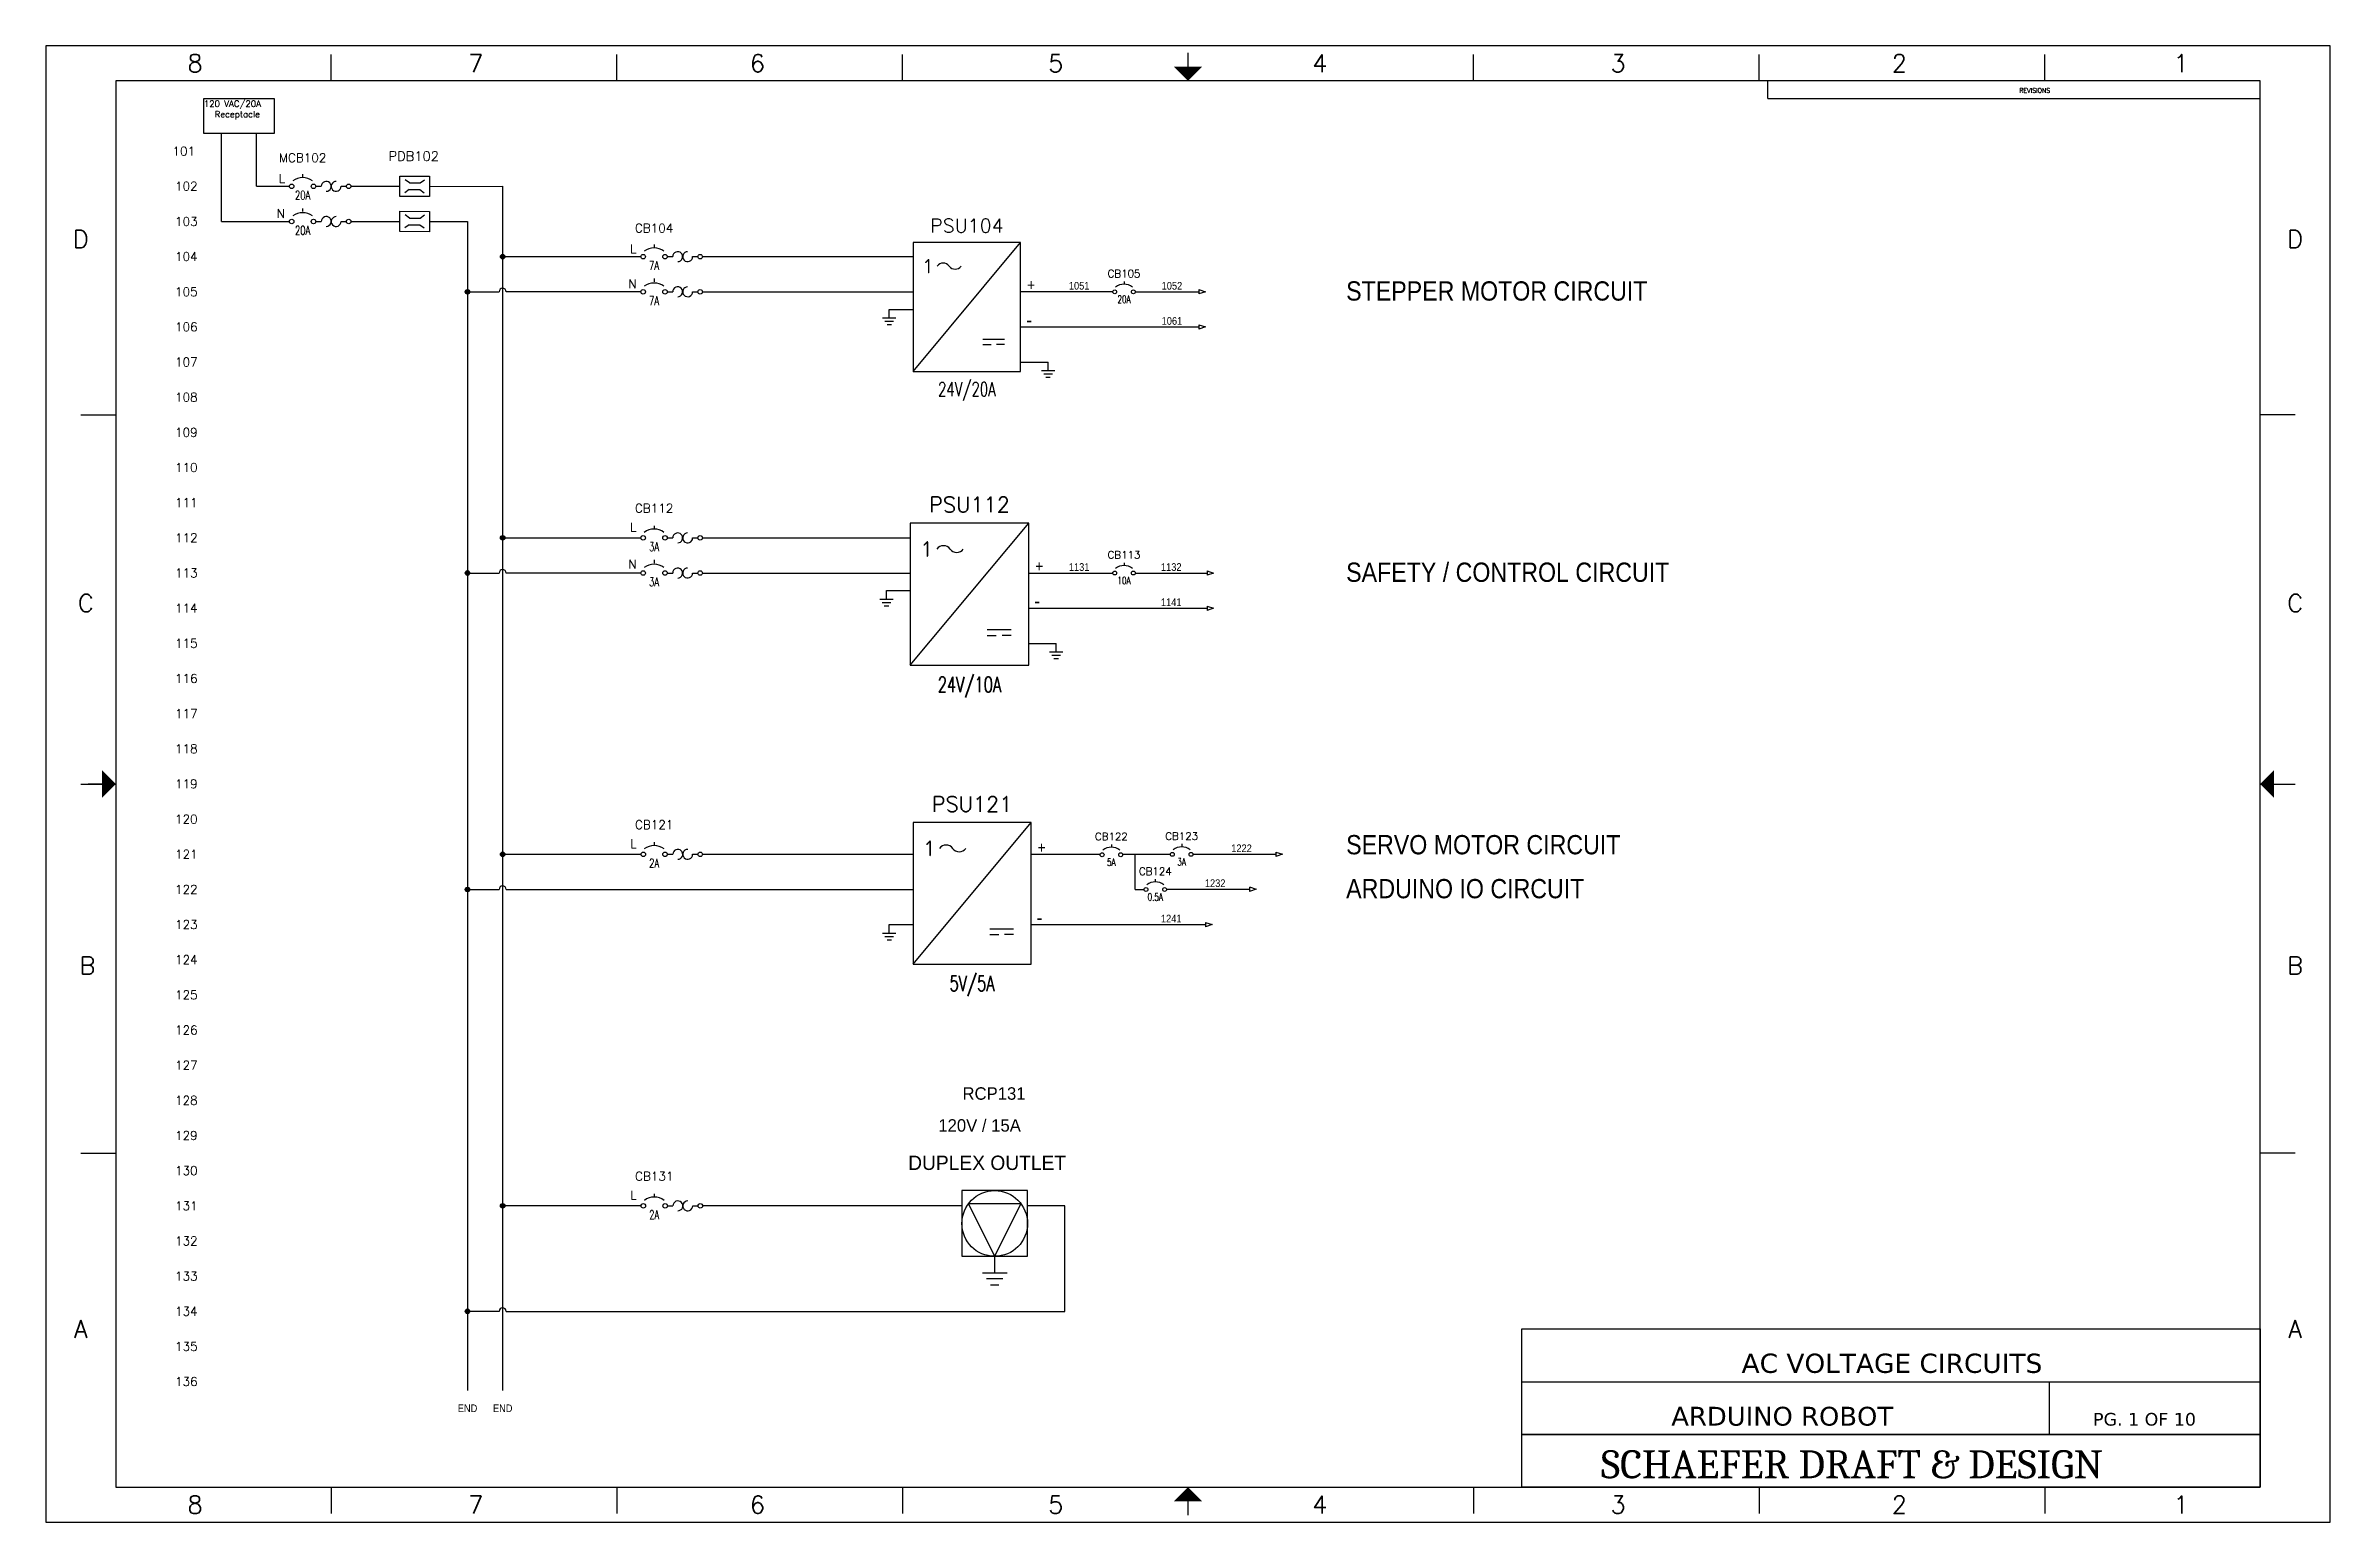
# Model space of a CAD drawing. Header units: inches. Extents: x 1.5 to 34, y 1.5 to 22.5.
import ezdxf
from ezdxf.enums import TextEntityAlignment as Align

# ---------------------------------------------------------------- set-up
doc = ezdxf.new("R2010")
doc.units = ezdxf.units.IN
doc.header["$MEASUREMENT"] = 0
doc.linetypes.add('HIDDEN2', pattern=[0.1875, 0.125, -0.0625])
for name, color, linetype in [('MISC', 7, 'Continuous'), ('PSYMS', 7, 'Continuous'), ('SYMS', 7, 'Continuous'), ('TAGS', 150, 'Continuous'), ('TERMS', 123, 'Continuous'), ('Title Block', 7, 'Continuous'), ('WIRES', 7, 'Continuous')]:
    doc.layers.add(name, color=color, linetype=linetype)
doc.styles.add('ACANSGDT', font='amgdt.shx')
doc.styles.add('AW_TAG', font='txt', dxfattribs={"width": 0.9, "height": 0.109375})
doc.styles.add('Roman', font='romans')
doc.styles.get("Standard").update_dxf_attribs({"font": 'cambriab.ttf'})
doc.styles.add('Textstil62', font='verdana.ttf')
doc.styles.add('WD', font='romans.shx')
doc.styles.add('WD_IEC', font='isocp2.shx', dxfattribs={"width": 0.9, "height": 4})

# ---------------------------------------------------------------- blocks, each defined once
blk = doc.blocks.new('ANSI_border_D')
blk.add_line((24.5, 20.25), (31.5, 20.25))
at = {"layer": 'Title Block'}
for p, q in [((0, 21), (0, 0)), ((32.5, 21), (0, 21)), ((4.062, 20.5), (4.062, 20.875)), ((8.125, 20.5), (8.125, 20.875)), ((12.187, 20.5), (12.187, 20.875)), ((16.25, 20.5), (16.25, 20.875)), ((20.312, 20.5), (20.312, 20.875)), ((24.375, 20.5), (24.375, 20.875)), ((28.437, 20.5), (28.437, 20.875)), ((32.5, 0), (32.5, 21)), ((32.5, 20.5), (32.5, 20.875)), ((1, 20.5), (1, 0.5)), ((31.5, 20.5), (1, 20.5)), ((24.5, 20.25), (24.5, 20.5)), ((31.5, 0.5), (31.5, 20.5)), ((0.5, 15.75), (1, 15.75)), ((32, 15.75), (31.5, 15.75)), ((0.5, 10.5), (1, 10.5)), ((31.5, 10.5), (32, 10.5)), ((0.5, 5.25), (1, 5.25)), ((32, 5.25), (31.5, 5.25)), ((1, 0.5), (31.5, 0.5)), ((4.062, 0.5), (4.062, 0.125)), ((8.125, 0.5), (8.125, 0.125)), ((12.187, 0.5), (12.187, 0.125)), ((16.25, 0.125), (16.25, 0.5)), ((20.312, 0.5), (20.312, 0.125)), ((24.375, 0.5), (24.375, 0.125)), ((28.437, 0.5), (28.437, 0.125)), ((32.5, 0.125), (32.5, 0.5)), ((0, 0), (32.5, 0))]:
    blk.add_line(p, q, dxfattribs=at)
at = {"layer": 'Title Block', "const_width": 0.02}
for points in [[(16.25, 20.9), (16.25, 20.7)], [(0.6, 10.5), (0.6, 10.5)], [(0.6, 10.5), (0.8, 10.5)], [(31.9, 10.5), (31.9, 10.5)], [(16.25, 0.1), (16.25, 0.3)]]:
    blk.add_lwpolyline(points, dxfattribs=at)
at = {"layer": 'Title Block'}
for points in [[(16.05, 20.7), (16.45, 20.7), (16.25, 20.5)], [(0.8, 10.3), (0.8, 10.7), (1, 10.5)], [(31.7, 10.3), (31.7, 10.7), (31.5, 10.5)], [(16.05, 0.3), (16.45, 0.3), (16.25, 0.5)]]:
    blk.add_solid(points, dxfattribs=at)
at = {"layer": 'Title Block', "style": 'Roman'}
for s, p in [('8', (2.125, 20.75)), ('7', (6.119, 20.75)), ('6', (10.125, 20.75)), ('5', (14.369, 20.75)), ('4', (18.125, 20.75)), ('3', (22.369, 20.75)), ('2', (26.369, 20.75)), ('1', (30.375, 20.75)), ('D', (0.5, 18.25)), ('D', (32, 18.25)), ('C', (0.571, 13.073)), ('C', (32, 13.073)), ('B', (0.595, 7.919)), ('B', (32, 7.919)), ('A', (0.5, 2.75)), ('A', (32, 2.75)), ('8', (2.125, 0.25)), ('7', (6.119, 0.25)), ('6', (10.125, 0.25)), ('5', (14.369, 0.25)), ('4', (18.125, 0.25)), ('3', (22.369, 0.25)), ('2', (26.369, 0.25)), ('1', (30.375, 0.25))]:
    blk.add_text(s, height=0.25, dxfattribs=at).set_placement(p, align=Align.MIDDLE_CENTER)
blk.add_text('REVISIONS', height=0.065, dxfattribs=at).set_placement((28.075, 20.332))
blk = doc.blocks.new('WD_MLRH')
at = {"style": 'WD'}
blk.add_attdef('RUNGFIRST', text='', height=0.125, dxfattribs=at).set_placement((-0.25, 0), align=Align.MIDDLE_RIGHT)
at = {"style": 'WD', "flags": 1}
for tag, p in [('RUNGHORV', (-0.25, -0.127)), ('WIREMODE', (-0.25, -0.281)), ('RUNGDIST', (-0.25, -0.2)), ('RUNGCNT', (-0.25, -0.237)), ('RUNGINC', (-0.25, -0.163)), ('WIREFMT', (-0.25, -0.321)), ('WIRE-START', (-0.25, -0.356)), ('WIRE-GSUF', (-0.25, -0.396)), ('PH3SPACE', (-0.25, -0.437))]:
    blk.add_attdef(tag, text='', height=0.025, dxfattribs=at).set_placement(p, align=Align.RIGHT)
blk = doc.blocks.new('HCB11TH')
for p, q in [((0, 0.173), (0, 0.126)), ((0.188, 0), (0.266, 0)), ((0.547, 0), (0.623, 0))]:
    blk.add_line(p, q)
for centre in [(-0.155, 0), (0.155, 0), (0.655, 0)]:
    blk.add_circle(centre, 0.0322)
for centre, radius, start, end in [((0, -0.109), 0.234, 53.1301, 126.8699), ((0.336, 0), 0.0703, 270.001, 180.002), ((0.477, 0), 0.0703, 90, 0.001)]:
    blk.add_arc(centre, radius, start, end)
at = {"style": 'WD', "width": 0.7}
for tag, p in [('INST', (-0.653, 0.431)), ('LOC', (-0.484, 0.431)), ('DESC1', (-0.327, 0.431)), ('DESC2', (-0.171, 0.431))]:
    blk.add_attdef(tag, text='', height=0.125, rotation=90, dxfattribs=at).set_placement(p, align=Align.CENTER)
at = {"style": 'WD'}
blk.add_attdef('TAG1', text='', height=0.125, rotation=90, dxfattribs=at).set_placement((-0.015, 0.421), align=Align.CENTER)
for tag, p, height, flags in [('X4TERM01', (-0.188, 0), 0.0125, 1), ('X2LINK', (0, 0.219), 0.01, 1), ('X8LINK', (0, 0), 0.01, 1), ('FAMILY', (0.205, 0.152), 0.01, 9), ('X1TERM02', (0.688, 0), 0.0125, 1)]:
    blk.add_attdef(tag, p, '', height=height, dxfattribs=dict(at, flags=flags))
at = {"linetype": 'Continuous', "style": 'WD', "flags": 9}
for tag, p in [('ASSYCODE', (0.219, 0.062)), ('MFG', (0.228, 0.089)), ('CAT', (0.23, 0.108))]:
    blk.add_attdef(tag, text='', height=0.01, dxfattribs=at).set_placement(p, align=Align.CENTER)
at = {"linetype": 'Continuous', "style": 'WD', "flags": 8}
blk.add_attdef('TERM01', text='', height=0.125, rotation=90, dxfattribs=at).set_placement((-0.361, 0.041), align=Align.TOP_RIGHT)
at = {"style": 'WD', "width": 0.7}
for tag, p in [('RATING1', (0, -0.188)), ('XREF', (0, -0.344))]:
    blk.add_attdef(tag, text='', height=0.125, dxfattribs=at).set_placement(p, align=Align.CENTER)
at = {"linetype": 'Continuous', "style": 'WD', "flags": 8}
blk.add_attdef('TERM02', text='', height=0.125, dxfattribs=at).set_placement((0.75, -0.031), align=Align.TOP_LEFT)
blk = doc.blocks.new('HCB21TH')
at = {"linetype": 'HIDDEN2'}
blk.add_line((0, 0.187), (0, 0.141), dxfattribs=at)
for p, q in [((0.188, 0), (0.266, 0)), ((0.547, 0), (0.623, 0))]:
    blk.add_line(p, q)
for centre in [(-0.155, 0), (0.155, 0), (0.655, 0)]:
    blk.add_circle(centre, 0.0322)
for centre, radius, start, end in [((0, -0.109), 0.234, 53.1301, 126.8699), ((0.336, 0), 0.0703, 270.001, 180.002), ((0.477, 0), 0.0703, 90, 0.001)]:
    blk.add_arc(centre, radius, start, end)
at = {"style": 'WD', "width": 0.7}
for tag, p in [('INST', (0, 0.863)), ('DESC1', (0, 0.537)), ('LOC', (0, 0.693)), ('DESC2', (0, 0.38)), ('RATING1', (0, -0.188)), ('XREF', (0, -0.344))]:
    blk.add_attdef(tag, text='', height=0.125, dxfattribs=at).set_placement(p, align=Align.CENTER)
at = {"style": 'WD'}
blk.add_attdef('TAG2', text='', height=0.125, dxfattribs=at).set_placement((0, 0.224), align=Align.CENTER)
for tag, p, height, flags in [('X4TERM01', (-0.188, 0), 0.0125, 1), ('X2LINK', (0, 0.219), 0.01, 1), ('X8LINK', (0, 0), 0.01, 1), ('FAMILY', (0.054, 0.183), 0.01, 9), ('CONTACT', (0.054, 0.163), 0.01, 9), ('X1TERM02', (0.688, 0), 0.0125, 1)]:
    blk.add_attdef(tag, p, '', height=height, dxfattribs=dict(at, flags=flags))
at = {"linetype": 'Continuous', "style": 'WD', "flags": 8}
blk.add_attdef('TERM01', text='', height=0.125, dxfattribs=at).set_placement((-0.25, -0.031), align=Align.TOP_RIGHT)
blk.add_attdef('TERM02', text='', height=0.125, dxfattribs=at).set_placement((0.75, -0.031), align=Align.TOP_LEFT)
blk = doc.blocks.new('HPW1_1PH')
for p, q in [((0, -0.967), (0.967, 0.193)), ((0.629, -0.677), (0.823, -0.677)), ((0.629, -0.725), (0.702, -0.725)), ((0.823, -0.725), (0.75, -0.725))]:
    blk.add_line(p, q)
blk.add_lwpolyline([(0.967, 0.193), (0, 0.193), (0, -0.967), (0.967, -0.967)], close=True)
for centre, start, end in [((0.271, -0.06), 36.8699, 143.1301), ((0.379, 0.021), 216.8699, 323.1301)]:
    blk.add_arc(centre, 0.0677, start, end)
at = {"style": 'WD_IEC'}
blk.add_text('1', height=0.13, dxfattribs=at).set_placement((0.163, -0.019), align=Align.MIDDLE_RIGHT)
at = {"style": 'WD', "width": 0.7}
for tag, p in [('INST', (0.484, 0.656)), ('LOC', (0.484, 0.469)), ('RATING1', (0.484, -1.188)), ('DESC1', (0.484, -1.375)), ('DESC2', (0.484, -1.562)), ('DESC3', (0.484, -1.75))]:
    blk.add_attdef(tag, text='', height=0.125, dxfattribs=at).set_placement(p, align=Align.CENTER)
at = {"style": 'WD'}
blk.add_attdef('TAG1', text='', height=0.125, dxfattribs=at).set_placement((0.484, 0.281), align=Align.CENTER)
at = {"style": 'WD', "flags": 8}
for tag, p in [('TERM01', (-0.062, 0.062)), ('TERM02', (-0.062, -0.325)), ('TERM03', (-0.062, -0.712))]:
    blk.add_attdef(tag, text='', height=0.125, dxfattribs=at).set_placement(p, align=Align.RIGHT)
at = {"style": 'WD'}
for tag, p, height, flags in [('X4TERM01', (0, 0), 0.0193, 1), ('X1TERM04', (0.967, -0.193), 0.0193, 1), ('TERM04', (1.014, -0.132), 0.125, 8), ('X4TERM02', (0, -0.387), 0.0193, 1), ('TERM05', (1.014, -0.519), 0.125, 8), ('X1TERM05', (0.967, -0.58), 0.0193, 1), ('X4TERM03', (0, -0.774), 0.0193, 1)]:
    blk.add_attdef(tag, p, '', height=height, dxfattribs=dict(at, flags=flags))
at = {"style": 'WD', "flags": 9}
for tag, p in [('ASSYCODE', (0.484, 0.114)), ('FAMILY', (0.484, 0.09)), ('MFG', (0.484, 0.16)), ('CAT', (0.484, 0.138))]:
    blk.add_attdef(tag, text='', height=0.0155, dxfattribs=at).set_placement(p, align=Align.CENTER)
blk = doc.blocks.new('HA1X1')
for p, q in [((-0.09375, 0.03125), (0, 0)), ((0, 0), (-0.09375, -0.03125))]:
    blk.add_line(p, q)
at = {"style": 'WD', "flags": 1}
blk.add_attdef('X4TERM01', (0, 0), '', height=0.01, dxfattribs=at)
at = {"style": 'WD', "width": 0.9}
blk.add_attdef('DESC1', (0.1, 0.0406), '', height=0.125, dxfattribs=at)
blk.add_attdef('DESC2', text='', height=0.125, dxfattribs=at).set_placement((0.1, -0.025), align=Align.TOP_LEFT)
blk = doc.blocks.new('HGND2')
for p, q in [((0.125, 0), (0, 0)), ((0.125, 0.09375), (0.125, -0.09375)), ((0.171875, 0.0625), (0.171875, -0.0625)), ((0.21875, 0.03125), (0.21875, -0.03125))]:
    blk.add_line(p, q)
at = {"style": 'WD', "width": 0.8}
for tag, p in [('INST', (0.25, 0.3125)), ('TAG1', (0.25, 0)), ('LOC', (0.25, 0.15625)), ('DESC1', (0.25, -0.15625)), ('DESC2', (0.25, -0.3125))]:
    blk.add_attdef(tag, text='', height=0.125, dxfattribs=at).set_placement(p, align=Align.MIDDLE_LEFT)
at = {"style": 'WD', "flags": 1}
for tag in ['ASSYCODE', 'CAT', 'X4TERM01', 'MFG', 'FAMILY']:
    blk.add_attdef(tag, (0, 0), '', height=0.01, dxfattribs=at)
blk = doc.blocks.new('HCB1')
blk.add_line((0, 0.173), (0, 0.126))
for centre in [(-0.155, 0), (0.155, 0)]:
    blk.add_circle(centre, 0.0322)
blk.add_arc((0, -0.109), 0.234, 53.1301, 126.8699)
at = {"style": 'WD', "width": 0.7}
for tag, p in [('INST', (0, 0.826)), ('LOC', (0, 0.656)), ('DESC1', (0, 0.5)), ('DESC2', (0, 0.344)), ('RATING1', (0, -0.188)), ('XREF', (0, -0.344))]:
    blk.add_attdef(tag, text='', height=0.125, dxfattribs=at).set_placement(p, align=Align.CENTER)
at = {"style": 'WD'}
blk.add_attdef('TAG1', text='', height=0.125, dxfattribs=at).set_placement((0, 0.188), align=Align.CENTER)
for tag, p, height, flags in [('X4TERM01', (-0.188, 0), 0.0125, 1), ('X1TERM02', (0.188, 0), 0.0125, 1), ('FAMILY', (0.205, 0.152), 0.01, 9), ('CONTACT', (0.205, 0.133), 0.01, 9)]:
    blk.add_attdef(tag, p, '', height=height, dxfattribs=dict(at, flags=flags))
for tag, p in [('X2LINK', (0, 0.219)), ('X8LINK', (0, 0))]:
    blk.add_attdef(tag, p, '', height=0.01, dxfattribs=at)
at = {"linetype": 'Continuous', "style": 'WD', "flags": 9}
for tag, p in [('ASSYCODE', (0.219, 0.062)), ('MFG', (0.228, 0.089)), ('CAT', (0.23, 0.108))]:
    blk.add_attdef(tag, text='', height=0.01, dxfattribs=at).set_placement(p, align=Align.CENTER)
at = {"linetype": 'Continuous', "style": 'WD', "flags": 8}
blk.add_attdef('TERM01', text='', height=0.125, dxfattribs=at).set_placement((-0.25, -0.031), align=Align.TOP_RIGHT)
blk.add_attdef('TERM02', text='', height=0.125, dxfattribs=at).set_placement((0.25, -0.031), align=Align.TOP_LEFT)
blk = doc.blocks.new('VGND2')
for p, q in [((0, -0.125), (0, 0)), ((0.09375, -0.125), (-0.09375, -0.125)), ((-0.0625, -0.171875), (0.0625, -0.171875)), ((-0.03125, -0.21875), (0.03125, -0.21875))]:
    blk.add_line(p, q)
at = {"style": 'WD', "width": 0.8}
for tag, p in [('INST', (0.15625, 0.125)), ('LOC', (0.15625, -0.03125)), ('TAG1', (0.15625, -0.1875)), ('DESC1', (0.15625, -0.34375)), ('DESC2', (0.15625, -0.5))]:
    blk.add_attdef(tag, text='', height=0.125, dxfattribs=at).set_placement(p, align=Align.MIDDLE_LEFT)
at = {"style": 'WD', "flags": 1}
for tag in ['ASSYCODE', 'X2TERM01', 'CAT', 'FAMILY', 'MFG']:
    blk.add_attdef(tag, (0, 0), '', height=0.01, dxfattribs=at)

msp = doc.modelspace()

# ---------------------------------------------------------------- hatches: boundary and pattern name
at = {"layer": 'PSYMS'}
h = msp.add_hatch(color=256, dxfattribs=at)
h.dxf.hatch_style = 1
edge = h.paths.add_edge_path()
edge.add_ellipse((8, 19.5), major_axis=(0, 0.0322), ratio=1, start_angle=0, end_angle=360)
h = msp.add_hatch(color=256, dxfattribs=at)
h.dxf.hatch_style = 1
edge = h.paths.add_edge_path()
edge.add_ellipse((7.5, 19), major_axis=(0, 0.0322), ratio=1, start_angle=0, end_angle=360)
h = msp.add_hatch(color=256, dxfattribs=at)
h.dxf.hatch_style = 1
edge = h.paths.add_edge_path()
edge.add_ellipse((8, 15.5), major_axis=(0, 0.0322), ratio=1, start_angle=0, end_angle=360)
h = msp.add_hatch(color=256, dxfattribs=at)
h.dxf.hatch_style = 1
edge = h.paths.add_edge_path()
edge.add_ellipse((7.5, 15), major_axis=(0, 0.0322), ratio=1, start_angle=0, end_angle=360)
h = msp.add_hatch(color=256, dxfattribs=at)
h.dxf.hatch_style = 1
edge = h.paths.add_edge_path()
edge.add_ellipse((8, 11), major_axis=(0, 0.0322), ratio=1, start_angle=0, end_angle=360)
h = msp.add_hatch(color=256, dxfattribs=at)
h.dxf.hatch_style = 1
edge = h.paths.add_edge_path()
edge.add_ellipse((7.5, 10.5), major_axis=(0, 0.0322), ratio=1, start_angle=270, end_angle=360)
edge.add_ellipse((7.5, 10.5), major_axis=(0, 0.0322), ratio=1, start_angle=0, end_angle=180)
edge.add_ellipse((7.5, 10.5), major_axis=(0, 0.0322), ratio=1, start_angle=180, end_angle=270)
h = msp.add_hatch(color=256, dxfattribs=at)
h.dxf.hatch_style = 1
edge = h.paths.add_edge_path()
edge.add_ellipse((8, 6), major_axis=(0, 0.0322), ratio=1, start_angle=0, end_angle=360)
h = msp.add_hatch(color=256, dxfattribs=at)
h.dxf.hatch_style = 1
edge = h.paths.add_edge_path()
edge.add_ellipse((7.5, 4.5), major_axis=(0, 0.0322), ratio=1, start_angle=180, end_angle=360)
edge.add_ellipse((7.5, 4.5), major_axis=(0, 0.0322), ratio=1, start_angle=0, end_angle=180)

# ---------------------------------------------------------------- linework, layer by layer
at = {"lineweight": -3}
for p, q in [((15, 5.283), (14.626, 6.03)), ((15.374, 6.03), (14.626, 6.03)), ((15, 5.283), (15.374, 6.03))]:
    msp.add_line(p, q, dxfattribs=at)
msp.add_lwpolyline([(14.533, 5.283), (15.467, 5.283), (15.467, 6.217), (14.533, 6.217)], close=True, dxfattribs=at)
msp.add_circle((15, 5.75), 0.467, dxfattribs=at)
at = {"layer": 'PSYMS'}
for p, q in [((4, 20), (4, 21.25)), ((4.5, 20.5), (4.5, 21.25)), ((4.5, 20.5), (4.968, 20.5)), ((5.843, 20.5), (6.54, 20.5)), ((6.675, 20.548), (6.612, 20.593)), ((6.675, 20.548), (6.825, 20.548)), ((6.825, 20.548), (6.888, 20.593)), ((6.96, 20.499), (8, 20.5)), ((8, 20.5), (8, 6.032)), ((6.672, 20.453), (6.609, 20.408)), ((6.672, 20.453), (6.822, 20.453)), ((6.822, 20.453), (6.884, 20.408)), ((4, 20), (4.968, 20)), ((5.843, 20), (6.54, 20.001)), ((6.672, 19.953), (6.609, 19.908)), ((6.675, 20.048), (6.612, 20.093)), ((6.672, 19.953), (6.822, 19.953)), ((6.675, 20.048), (6.825, 20.048)), ((6.822, 19.953), (6.884, 19.908)), ((6.825, 20.048), (6.888, 20.093)), ((6.96, 20), (7.5, 20)), ((7.5, 20), (7.5, 10.532)), ((8.032, 19.5), (9.968, 19.5)), ((10.843, 19.5), (13.838, 19.5)), ((7.532, 19), (7.95, 19)), ((9.968, 19), (8.05, 19)), ((10.843, 19), (13.838, 19)), ((16.68, 19), (15.369, 19)), ((17, 19), (17.906, 19)), ((17.906, 19.031), (17.906, 18.969)), ((13.5, 18.75), (13.838, 18.75)), ((17.906, 18.531), (17.906, 18.469)), ((15.369, 18.5), (17.906, 18.5)), ((15.369, 18), (15.76, 18)), ((8.032, 15.5), (9.968, 15.5)), ((10.843, 15.5), (13.799, 15.5)), ((7.532, 15), (7.95, 15)), ((9.968, 15), (8.05, 15)), ((10.843, 15), (13.799, 15)), ((15.485, 15), (16.68, 15)), ((17, 15), (18.022, 15)), ((18.022, 15.031), (18.022, 14.969)), ((13.461, 14.75), (13.799, 14.75)), ((15.485, 14.5), (18.022, 14.5)), ((18.022, 14.531), (18.022, 14.469)), ((15.485, 14), (15.875, 14)), ((8.032, 11), (9.968, 11)), ((10.843, 11), (13.838, 11)), ((15.518, 11), (16.5, 11)), ((16.82, 11), (17.5, 11)), ((17, 10.5), (17, 11)), ((17.82, 11), (19, 11)), ((19, 11.031), (19, 10.969)), ((7.5, 10.468), (7.5, 4.532)), ((7.532, 10.5), (7.95, 10.5)), ((8.05, 10.5), (13.838, 10.5)), ((17, 10.5), (17.125, 10.5)), ((17.446, 10.504), (18.625, 10.504)), ((18.625, 10.535), (18.625, 10.473)), ((13.5, 10), (13.838, 10)), ((15.518, 10), (18, 10)), ((18, 10.031), (18, 9.969)), ((8, 5.968), (8, 3.375)), ((9.97, 6), (8.032, 6)), ((14.533, 6), (10.845, 6)), ((16, 6), (15.467, 6)), ((16, 4.5), (16, 6)), ((7.5, 4.468), (7.5, 3.375)), ((7.95, 4.5), (7.532, 4.5)), ((8.05, 4.5), (16, 4.5)), ((22.5, 3.5), (33, 3.5)), ((30, 3.5), (30, 2.75))]:
    msp.add_line(p, q, dxfattribs=at)
for points in [[(3.75, 21.75), (4.75, 21.75), (4.75, 21.25), (3.75, 21.25)], [(6.54, 20.646), (6.96, 20.644), (6.96, 20.354), (6.54, 20.356)], [(6.54, 20.146), (6.96, 20.144), (6.96, 19.854), (6.54, 19.856)], [(33, 2.75), (22.5, 2.75), (22.5, 4.25), (33, 4.25)], [(22.5, 2.75), (33, 2.75), (33, 2), (22.5, 2)]]:
    msp.add_lwpolyline(points, close=True, dxfattribs=at)
for centre in [(8, 19.5), (7.5, 19), (8, 15.5), (7.5, 15), (8, 11), (7.5, 10.5), (8, 6), (7.5, 4.5)]:
    msp.add_ellipse(centre, major_axis=(0, 0.0322), ratio=1, dxfattribs=at)
at = {"layer": 'WIRES'}
for centre, start in [((8, 19), 0), ((8, 15), 0), ((8, 10.5), 0), ((8, 4.5), 360)]:
    msp.add_arc(centre, 0.05, start, 180, dxfattribs=at)

# ---------------------------------------------------------------- block references
msp.add_blockref('ANSI_border_D', (1.5, 1.5))
msp.add_blockref('WD_MLRH', (3.875, 21)).add_auto_attribs({'RUNGFIRST': '101'})
at = {"xscale": -1.868805735706986, "yscale": 1.868805735706986, "zscale": 1.868805735706986, "rotation": 0.1629622406861131}
msp.add_blockref('VGND2', (15, 5.283), dxfattribs=at)
at = {"layer": 'PSYMS', "rotation": 270}
for p in [(13.5, 18.75), (15.76, 18), (13.461, 14.75), (15.875, 14), (13.5, 10)]:
    msp.add_blockref('HGND2', p, dxfattribs=at)
at = {"layer": 'SYMS'}
ref = msp.add_blockref('HCB11TH', (5.155, 20.5), dxfattribs=at)
ref.add_attrib('RATING1', '20A', dxfattribs={"layer": 'MISC', "height": 0.125, "style": 'WD', "width": 0.7}).set_placement((5.155, 20.312), align=Align.CENTER)
ref.add_attrib('TERM01', 'L', dxfattribs={"layer": 'TERMS', "linetype": 'Continuous', "height": 0.125, "style": 'WD', "flags": 8}).set_placement((4.905, 20.674), align=Align.TOP_RIGHT)
ref.add_attrib('TAG1', 'MCB102', dxfattribs={"layer": 'TAGS', "color": 0, "height": 0.125, "style": 'WD'}).set_placement((5.155, 20.844), align=Align.CENTER)
ref = msp.add_blockref('HCB21TH', (5.155, 20), dxfattribs=at)
ref.add_attrib('RATING1', '20A', dxfattribs={"layer": 'MISC', "height": 0.125, "style": 'WD', "width": 0.7}).set_placement((5.155, 19.812), align=Align.CENTER)
ref.add_attrib('TERM01', 'N', dxfattribs={"layer": 'TERMS', "linetype": 'Continuous', "height": 0.125, "style": 'WD', "flags": 8}).set_placement((4.905, 20.176), align=Align.TOP_RIGHT)
ref = msp.add_blockref('HCB11TH', (10.155, 19.5), dxfattribs=at)
ref.add_attrib('RATING1', '7A', dxfattribs={"layer": 'MISC', "height": 0.125, "style": 'WD', "width": 0.7}).set_placement((10.155, 19.312), align=Align.CENTER)
ref.add_attrib('TERM01', 'L', dxfattribs={"layer": 'TERMS', "linetype": 'Continuous', "height": 0.125, "style": 'WD', "flags": 8}).set_placement((9.905, 19.674), align=Align.TOP_RIGHT)
ref.add_attrib('TAG1', 'CB104', dxfattribs={"layer": 'TAGS', "color": 0, "height": 0.125, "style": 'WD'}).set_placement((10.155, 19.844), align=Align.CENTER)
ref = msp.add_blockref('HPW1_1PH', (13.838, 19.396), dxfattribs=dict(at, xscale=1.583055047779635, yscale=1.583055047779635, zscale=1.583055047779635))
ref.add_attrib('TAG1', 'PSU104', dxfattribs={"layer": 'TAGS', "color": 0, "height": 0.1979, "style": 'WD'}).set_placement((14.604, 19.842), align=Align.CENTER)
ref.add_attrib('RATING1', '24V/20A', dxfattribs={"layer": 'MISC', "height": 0.1979, "style": 'WD', "width": 0.7}).set_placement((14.604, 17.516), align=Align.CENTER)
ref = msp.add_blockref('HCB21TH', (10.155, 19), dxfattribs=at)
ref.add_attrib('RATING1', '7A', dxfattribs={"layer": 'MISC', "height": 0.125, "style": 'WD', "width": 0.7}).set_placement((10.155, 18.812), align=Align.CENTER)
ref.add_attrib('TERM01', 'N', dxfattribs={"layer": 'TERMS', "linetype": 'Continuous', "height": 0.125, "style": 'WD', "flags": 8}).set_placement((9.905, 19.176), align=Align.TOP_RIGHT)
ref = msp.add_blockref('HCB1', (16.84, 19), dxfattribs=dict(at, xscale=0.8541933636600514, yscale=0.8541933636600514, zscale=0.8541933636600514))
ref.add_attrib('RATING1', '20A', dxfattribs={"layer": 'MISC', "height": 0.1068, "style": 'WD', "width": 0.7}).set_placement((16.84, 18.84), align=Align.CENTER)
ref.add_attrib('TAG1', 'CB105', dxfattribs={"layer": 'TAGS', "color": 0, "height": 0.1068, "style": 'WD'}).set_placement((16.84, 19.205), align=Align.CENTER)
for p in [(18, 19), (18, 19), (18, 18.5), (18.115, 15), (18.115, 15), (18.115, 14.5), (18.115, 14.5), (19.094, 11), (18.719, 10.504), (18.094, 10)]:
    msp.add_blockref('HA1X1', p, dxfattribs=at)
ref = msp.add_blockref('HCB11TH', (10.155, 15.5), dxfattribs=at)
ref.add_attrib('RATING1', '3A', dxfattribs={"layer": 'MISC', "height": 0.125, "style": 'WD', "width": 0.7}).set_placement((10.155, 15.312), align=Align.CENTER)
ref.add_attrib('TERM01', 'L', dxfattribs={"layer": 'TERMS', "linetype": 'Continuous', "height": 0.125, "style": 'WD', "flags": 8}).set_placement((9.905, 15.714), align=Align.TOP_RIGHT)
ref.add_attrib('TAG1', 'CB112', dxfattribs={"layer": 'TAGS', "color": 0, "height": 0.125, "style": 'WD'}).set_placement((10.155, 15.859), align=Align.CENTER)
ref = msp.add_blockref('HPW1_1PH', (13.799, 15.375), dxfattribs=dict(at, xscale=1.742941909283527, yscale=1.742941909283527, zscale=1.742941909283527))
ref.add_attrib('TAG1', 'PSU112', dxfattribs={"layer": 'TAGS', "color": 0, "height": 0.2179, "style": 'WD'}).set_placement((14.642, 15.865), align=Align.CENTER)
ref.add_attrib('RATING1', '24V/10A', dxfattribs={"layer": 'MISC', "height": 0.2179, "style": 'WD', "width": 0.7}).set_placement((14.642, 13.305), align=Align.CENTER)
ref = msp.add_blockref('HCB1', (16.84, 15), dxfattribs=dict(at, xscale=0.8541933636600514, yscale=0.8541933636600514, zscale=0.8541933636600514))
ref.add_attrib('RATING1', '10A', dxfattribs={"layer": 'MISC', "height": 0.1068, "style": 'WD', "width": 0.7}).set_placement((16.84, 14.84), align=Align.CENTER)
ref.add_attrib('TAG1', 'CB113', dxfattribs={"layer": 'TAGS', "color": 0, "height": 0.1068, "style": 'WD'}).set_placement((16.84, 15.205), align=Align.CENTER)
ref = msp.add_blockref('HCB21TH', (10.155, 15), dxfattribs=at)
ref.add_attrib('RATING1', '3A', dxfattribs={"layer": 'MISC', "height": 0.125, "style": 'WD', "width": 0.7}).set_placement((10.155, 14.812), align=Align.CENTER)
ref.add_attrib('TERM01', 'N', dxfattribs={"layer": 'TERMS', "linetype": 'Continuous', "height": 0.125, "style": 'WD', "flags": 8}).set_placement((9.905, 15.189), align=Align.TOP_RIGHT)
ref = msp.add_blockref('HPW1_1PH', (13.838, 11.118), dxfattribs=dict(at, xscale=1.73661808051289, yscale=1.73661808051289, zscale=1.73661808051289))
ref.add_attrib('TAG1', 'PSU121', dxfattribs={"layer": 'TAGS', "color": 0, "height": 0.2171, "style": 'WD'}).set_placement((14.678, 11.606), align=Align.CENTER)
ref.add_attrib('RATING1', '5V/5A', dxfattribs={"layer": 'MISC', "height": 0.2171, "style": 'WD', "width": 0.7}).set_placement((14.678, 9.056), align=Align.CENTER)
ref = msp.add_blockref('HCB11TH', (10.156, 11), dxfattribs=at)
ref.add_attrib('RATING1', '2A', dxfattribs={"layer": 'MISC', "height": 0.125, "style": 'WD', "width": 0.7}).set_placement((10.156, 10.812), align=Align.CENTER)
ref.add_attrib('TERM01', 'L', dxfattribs={"layer": 'TERMS', "linetype": 'Continuous', "height": 0.125, "style": 'WD', "flags": 8}).set_placement((9.906, 11.214), align=Align.TOP_RIGHT)
ref.add_attrib('TAG1', 'CB121', dxfattribs={"layer": 'TAGS', "color": 0, "height": 0.125, "style": 'WD'}).set_placement((10.156, 11.359), align=Align.CENTER)
ref = msp.add_blockref('HCB1', (16.66, 10.994), dxfattribs=dict(at, xscale=0.8541933636600514, yscale=0.8541933636600514, zscale=0.8541933636600514))
ref.add_attrib('RATING1', '5A', dxfattribs={"layer": 'MISC', "height": 0.1068, "style": 'WD', "width": 0.7}).set_placement((16.66, 10.834), align=Align.CENTER)
ref.add_attrib('TAG1', 'CB122', dxfattribs={"layer": 'TAGS', "color": 0, "height": 0.1068, "style": 'WD'}).set_placement((16.66, 11.2), align=Align.CENTER)
ref = msp.add_blockref('HCB1', (17.66, 10.999), dxfattribs=dict(at, xscale=0.8541933636600514, yscale=0.8541933636600514, zscale=0.8541933636600514))
ref.add_attrib('RATING1', '3A', dxfattribs={"layer": 'MISC', "height": 0.1068, "style": 'WD', "width": 0.7}).set_placement((17.66, 10.839), align=Align.CENTER)
ref.add_attrib('TAG1', 'CB123', dxfattribs={"layer": 'TAGS', "color": 0, "height": 0.1068, "style": 'WD'}).set_placement((17.66, 11.205), align=Align.CENTER)
ref = msp.add_blockref('HCB1', (17.285, 10.5), dxfattribs=dict(at, xscale=0.8541933636600514, yscale=0.8541933636600514, zscale=0.8541933636600514))
ref.add_attrib('RATING1', '0.5A', dxfattribs={"layer": 'MISC', "height": 0.1068, "style": 'WD', "width": 0.7}).set_placement((17.285, 10.34), align=Align.CENTER)
ref.add_attrib('TAG1', 'CB124', dxfattribs={"layer": 'TAGS', "color": 0, "height": 0.1068, "style": 'WD'}).set_placement((17.285, 10.705), align=Align.CENTER)
ref = msp.add_blockref('HCB11TH', (10.157, 6), dxfattribs=at)
ref.add_attrib('RATING1', '2A', dxfattribs={"layer": 'MISC', "height": 0.125, "style": 'WD', "width": 0.7}).set_placement((10.157, 5.812), align=Align.CENTER)
ref.add_attrib('TERM01', 'L', dxfattribs={"layer": 'TERMS', "linetype": 'Continuous', "height": 0.125, "style": 'WD', "flags": 8}).set_placement((9.907, 6.214), align=Align.TOP_RIGHT)
ref.add_attrib('TAG1', 'CB131', dxfattribs={"layer": 'TAGS', "color": 0, "height": 0.125, "style": 'WD'}).set_placement((10.157, 6.359), align=Align.CENTER)

# ---------------------------------------------------------------- texts
at = {"style": 'WD'}
for s, p in [('102', (3.661, 20.501)), ('103', (3.661, 20.001)), ('104', (3.661, 19.501)), ('105', (3.661, 19.001)), ('106', (3.661, 18.501)), ('107', (3.661, 18.001)), ('108', (3.661, 17.501)), ('109', (3.661, 17.001)), ('110', (3.661, 16.501)), ('111', (3.661, 16.001)), ('112', (3.661, 15.501)), ('113', (3.661, 15.001)), ('114', (3.661, 14.501)), ('115', (3.661, 14.001)), ('116', (3.661, 13.501)), ('117', (3.661, 13.001)), ('118', (3.661, 12.501)), ('119', (3.661, 12.001)), ('120', (3.661, 11.501)), ('121', (3.661, 11.001)), ('122', (3.661, 10.501)), ('123', (3.661, 10.001)), ('124', (3.661, 9.501)), ('125', (3.661, 9.001)), ('126', (3.661, 8.501)), ('127', (3.661, 8.001)), ('128', (3.661, 7.501)), ('129', (3.661, 7.001)), ('130', (3.661, 6.501)), ('131', (3.661, 6.001)), ('132', (3.661, 5.501)), ('133', (3.661, 5.001)), ('134', (3.661, 4.501)), ('135', (3.661, 4.001)), ('136', (3.661, 3.501))]:
    msp.add_text(s, height=0.125, dxfattribs=at).set_placement(p, align=Align.MIDDLE_RIGHT)
at = {"lineweight": -3, "attachment_point": 1, "style": 'ACANSGDT'}
for s, width, gutter_width, heights, insert, char_height in [('RCP131', 2.06715, 0.888, [0.104], (14.542, 7.687), 0.1775), ('120V / 15A', 1.9435, 0.888, [0.194], (14.198, 7.233), 0.1775), ('DUPLEX OUTLET', 2.52991, 1.021, [0.597], (13.769, 6.715), 0.2043)]:
    msp.add_mtext_dynamic_manual_height_columns(s, width=width, gutter_width=gutter_width, heights=heights, dxfattribs=dict(at, insert=insert, char_height=char_height))
at = {"style": 'WD'}
msp.add_attdef('PDB102', text='PDB', height=0.1363, dxfattribs=at).set_placement((6.735, 20.861), align=Align.CENTER)
at = {"layer": 'PSYMS', "style": 'AW_TAG', "width": 0.9}
for s, height, p in [('+', 0.162, (15.462, 19.017)), ('1051', 0.1094, (16.055, 19.031)), ('1052', 0.1094, (17.375, 19.031)), ('STEPPER MOTOR CIRCUIT', 0.27393, (20, 18.875)), ('-', 0.208, (15.447, 18.499)), ('1061', 0.1094, (17.375, 18.531)), ('+', 0.162, (15.578, 15.017)), ('1131', 0.1094, (16.055, 15.031)), ('1132', 0.1094, (17.365, 15.031)), ('SAFETY / CONTROL CIRCUIT', 0.27393, (20, 14.875)), ('1141', 0.1094, (17.365, 14.531)), ('-', 0.208, (15.563, 14.499)), ('+', 0.162, (15.611, 11.017)), ('1222', 0.1094, (18.365, 11.031)), ('SERVO MOTOR CIRCUIT', 0.27393, (20, 11)), ('1232', 0.1094, (17.99, 10.535)), ('ARDUINO IO CIRCUIT', 0.27393, (20, 10.375)), ('-', 0.208, (15.596, 9.999)), ('1241', 0.1094, (17.365, 10.031)), ('END', 0.1094, (7.362, 3.067)), ('END', 0.1094, (7.862, 3.067))]:
    msp.add_text(s, height=height, dxfattribs=at).set_placement(p)
at = {"layer": 'PSYMS', "style": 'Textstil62'}
for s, height, p in [('AC VOLTAGE CIRCUITS', 0.27341, (25.625, 3.625)), ('ARDUINO ROBOT', 0.26765, (24.625, 2.875)), ('PG. 1 OF 10', 0.18026, (30.625, 2.875))]:
    msp.add_text(s, height=height, dxfattribs=at).set_placement(p)
at = {"layer": 'PSYMS'}
msp.add_text('SCHAEFER DRAFT & DESIGN', height=0.39983, dxfattribs=at).set_placement((23.625, 2.125))
at = {"layer": 'PSYMS', "insert": (3.75, 21.719), "char_height": 0.08898, "attachment_point": 1, "style": 'Roman'}
msp.add_mtext_dynamic_manual_height_columns('120 VAC/20A \\P\\pxqc;Receptacle', width=0.9513, gutter_width=0.445, heights=[0.561], dxfattribs=at)

doc.saveas('drawing.dxf')
